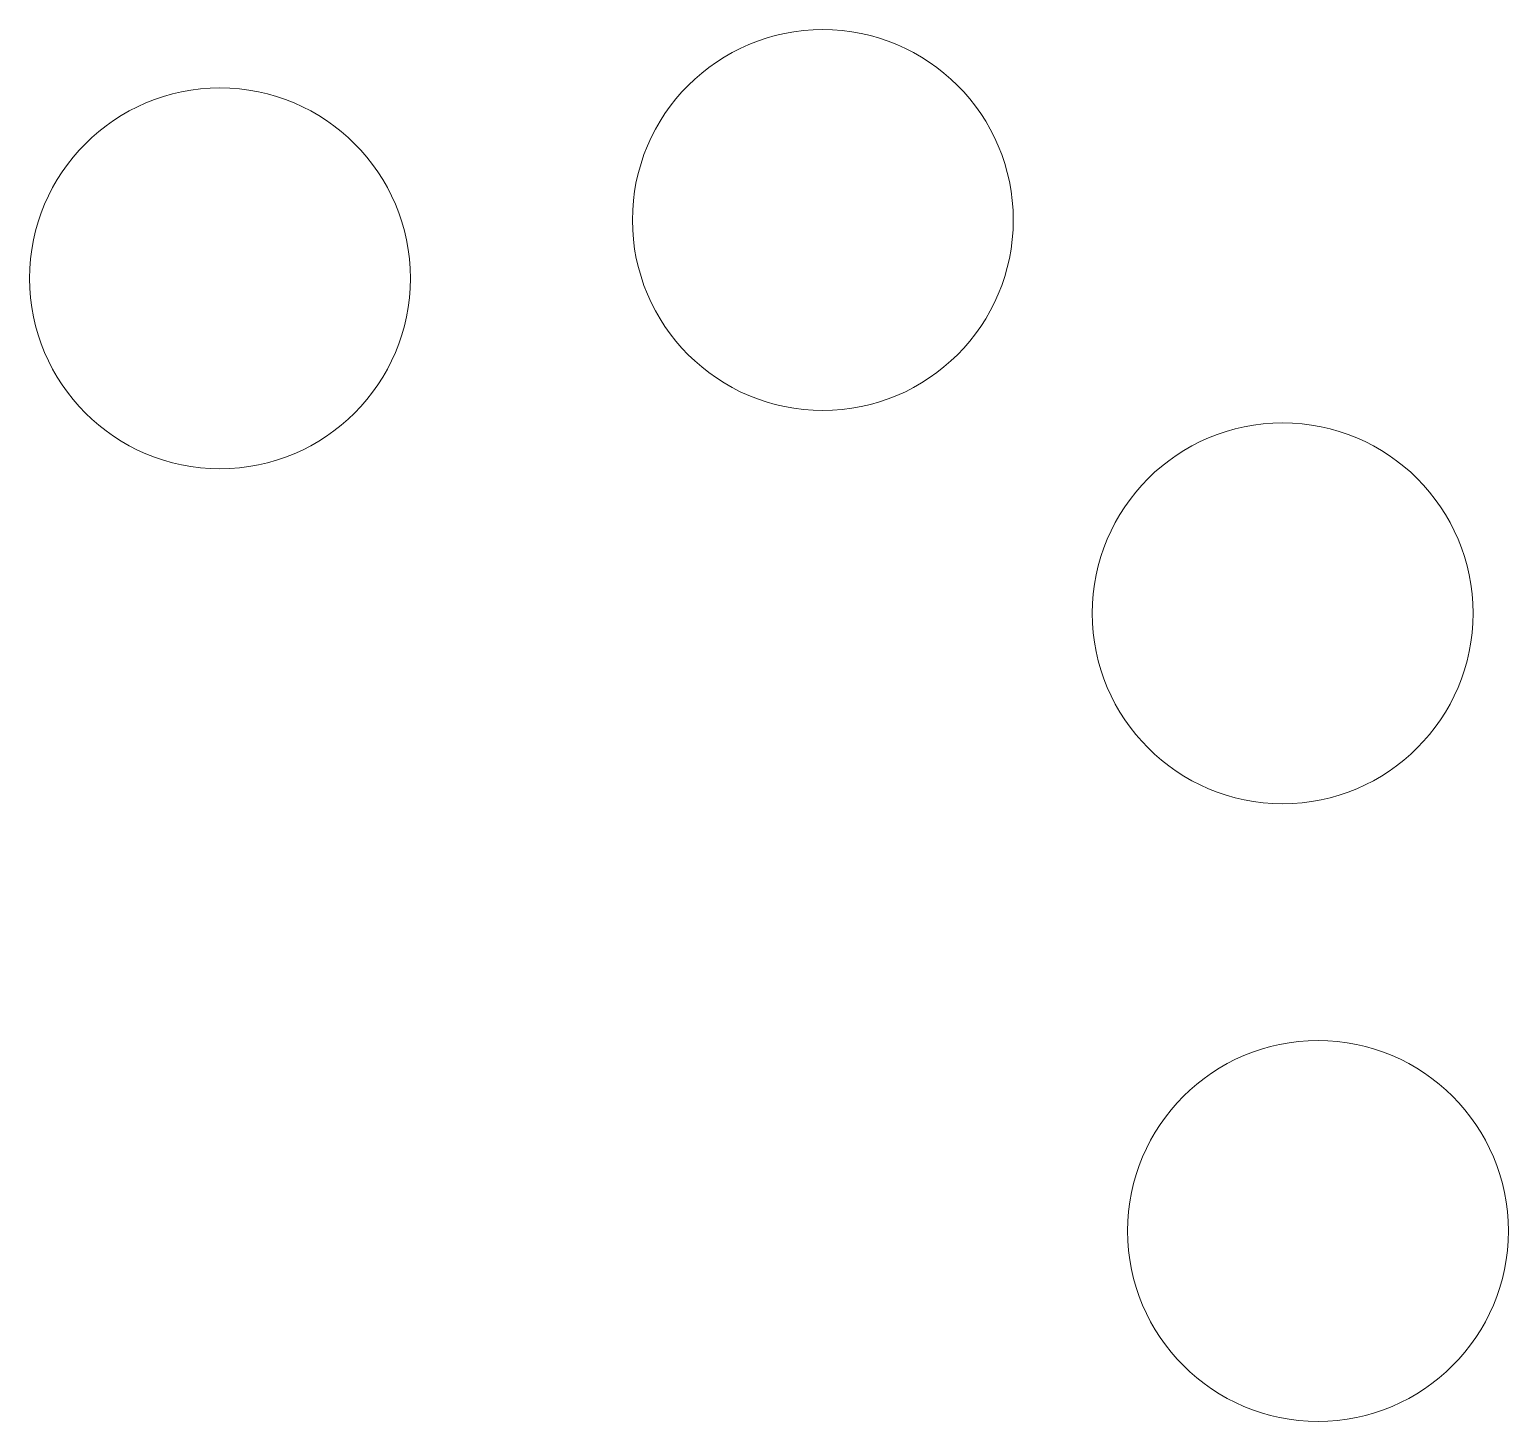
# Model space of a CAD drawing. Header units: millimetres. Extents: x -21.9 to 21.9, y -22 to 22.
# Drawn here: x 2.53 to 21.95, y 3.7 to 21.98 of the extents above; entities that cross this region are included whole.
import ezdxf

# ---------------------------------------------------------------- set-up
doc = ezdxf.new("R2010")
doc.units = ezdxf.units.MM
doc.header["$MEASUREMENT"] = 0
doc.layers.add('Layer 1', color=7, linetype='Continuous')

msp = doc.modelspace()

# ---------------------------------------------------------------- linework, layer by layer
at = {"layer": 'Layer 1', "color": 250, "lineweight": 18}
for points in [[(12.9464, 21.976), (11.5657, 21.976), (10.4464, 20.8567), (10.4464, 19.476), (10.4464, 19.476), (10.4464, 18.0953), (11.5657, 16.976), (12.9464, 16.976), (12.9464, 16.976), (14.3271, 16.976), (15.4464, 18.0953), (15.4464, 19.476), (15.4464, 19.476), (15.4464, 20.8567), (14.3271, 21.976), (12.9464, 21.976)], [(12.9464, 21.976), (11.5657, 21.976), (10.4464, 20.8567), (10.4464, 19.476), (10.4464, 19.476), (10.4464, 18.0953), (11.5657, 16.976), (12.9464, 16.976), (12.9464, 16.976), (14.3271, 16.976), (15.4464, 18.0953), (15.4464, 19.476), (15.4464, 19.476), (15.4464, 20.8567), (14.3271, 21.976), (12.9464, 21.976)], [(12.9464, 21.976), (11.5657, 21.976), (10.4464, 20.8567), (10.4464, 19.476), (10.4464, 19.476), (10.4464, 18.0953), (11.5657, 16.976), (12.9464, 16.976), (12.9464, 16.976), (14.3271, 16.976), (15.4464, 18.0953), (15.4464, 19.476), (15.4464, 19.476), (15.4464, 20.8567), (14.3271, 21.976), (12.9464, 21.976)], [(12.9464, 21.976), (11.5657, 21.976), (10.4464, 20.8567), (10.4464, 19.476), (10.4464, 19.476), (10.4464, 18.0953), (11.5657, 16.976), (12.9464, 16.976), (12.9464, 16.976), (14.3271, 16.976), (15.4464, 18.0953), (15.4464, 19.476), (15.4464, 19.476), (15.4464, 20.8567), (14.3271, 21.976), (12.9464, 21.976)], [(12.9464, 21.976), (11.5657, 21.976), (10.4464, 20.8567), (10.4464, 19.476), (10.4464, 19.476), (10.4464, 18.0953), (11.5657, 16.976), (12.9464, 16.976), (12.9464, 16.976), (14.3271, 16.976), (15.4464, 18.0953), (15.4464, 19.476), (15.4464, 19.476), (15.4464, 20.8567), (14.3271, 21.976), (12.9464, 21.976)], [(12.9464, 21.976), (11.5657, 21.976), (10.4464, 20.8567), (10.4464, 19.476), (10.4464, 19.476), (10.4464, 18.0953), (11.5657, 16.976), (12.9464, 16.976), (12.9464, 16.976), (14.3271, 16.976), (15.4464, 18.0953), (15.4464, 19.476), (15.4464, 19.476), (15.4464, 20.8567), (14.3271, 21.976), (12.9464, 21.976)], [(12.9464, 21.976), (11.5657, 21.976), (10.4464, 20.8567), (10.4464, 19.476), (10.4464, 19.476), (10.4464, 18.0953), (11.5657, 16.976), (12.9464, 16.976), (12.9464, 16.976), (14.3271, 16.976), (15.4464, 18.0953), (15.4464, 19.476), (15.4464, 19.476), (15.4464, 20.8567), (14.3271, 21.976), (12.9464, 21.976)], [(12.9464, 21.976), (11.5657, 21.976), (10.4464, 20.8567), (10.4464, 19.476), (10.4464, 19.476), (10.4464, 18.0953), (11.5657, 16.976), (12.9464, 16.976), (12.9464, 16.976), (14.3271, 16.976), (15.4464, 18.0953), (15.4464, 19.476), (15.4464, 19.476), (15.4464, 20.8567), (14.3271, 21.976), (12.9464, 21.976)], [(12.9464, 21.976), (11.5657, 21.976), (10.4464, 20.8567), (10.4464, 19.476), (10.4464, 19.476), (10.4464, 18.0953), (11.5657, 16.976), (12.9464, 16.976), (12.9464, 16.976), (14.3271, 16.976), (15.4464, 18.0953), (15.4464, 19.476), (15.4464, 19.476), (15.4464, 20.8567), (14.3271, 21.976), (12.9464, 21.976)], [(12.9464, 21.976), (11.5657, 21.976), (10.4464, 20.8567), (10.4464, 19.476), (10.4464, 19.476), (10.4464, 18.0953), (11.5657, 16.976), (12.9464, 16.976), (12.9464, 16.976), (14.3271, 16.976), (15.4464, 18.0953), (15.4464, 19.476), (15.4464, 19.476), (15.4464, 20.8567), (14.3271, 21.976), (12.9464, 21.976)], [(12.9464, 21.976), (11.5657, 21.976), (10.4464, 20.8567), (10.4464, 19.476), (10.4464, 19.476), (10.4464, 18.0953), (11.5657, 16.976), (12.9464, 16.976), (12.9464, 16.976), (14.3271, 16.976), (15.4464, 18.0953), (15.4464, 19.476), (15.4464, 19.476), (15.4464, 20.8567), (14.3271, 21.976), (12.9464, 21.976)], [(12.9464, 21.976), (11.5657, 21.976), (10.4464, 20.8567), (10.4464, 19.476), (10.4464, 19.476), (10.4464, 18.0953), (11.5657, 16.976), (12.9464, 16.976), (12.9464, 16.976), (14.3271, 16.976), (15.4464, 18.0953), (15.4464, 19.476), (15.4464, 19.476), (15.4464, 20.8567), (14.3271, 21.976), (12.9464, 21.976)], [(12.9464, 21.976), (11.5657, 21.976), (10.4464, 20.8567), (10.4464, 19.476), (10.4464, 19.476), (10.4464, 18.0953), (11.5657, 16.976), (12.9464, 16.976), (12.9464, 16.976), (14.3271, 16.976), (15.4464, 18.0953), (15.4464, 19.476), (15.4464, 19.476), (15.4464, 20.8567), (14.3271, 21.976), (12.9464, 21.976)], [(12.9464, 21.976), (11.5657, 21.976), (10.4464, 20.8567), (10.4464, 19.476), (10.4464, 19.476), (10.4464, 18.0953), (11.5657, 16.976), (12.9464, 16.976), (12.9464, 16.976), (14.3271, 16.976), (15.4464, 18.0953), (15.4464, 19.476), (15.4464, 19.476), (15.4464, 20.8567), (14.3271, 21.976), (12.9464, 21.976)], [(12.9464, 21.976), (11.5657, 21.976), (10.4464, 20.8567), (10.4464, 19.476), (10.4464, 19.476), (10.4464, 18.0953), (11.5657, 16.976), (12.9464, 16.976), (12.9464, 16.976), (14.3271, 16.976), (15.4464, 18.0953), (15.4464, 19.476), (15.4464, 19.476), (15.4464, 20.8567), (14.3271, 21.976), (12.9464, 21.976)], [(12.9464, 21.976), (11.5657, 21.976), (10.4464, 20.8567), (10.4464, 19.476), (10.4464, 19.476), (10.4464, 18.0953), (11.5657, 16.976), (12.9464, 16.976), (12.9464, 16.976), (14.3271, 16.976), (15.4464, 18.0953), (15.4464, 19.476), (15.4464, 19.476), (15.4464, 20.8567), (14.3271, 21.976), (12.9464, 21.976)], [(12.9464, 21.976), (11.5657, 21.976), (10.4464, 20.8567), (10.4464, 19.476), (10.4464, 19.476), (10.4464, 18.0953), (11.5657, 16.976), (12.9464, 16.976), (12.9464, 16.976), (14.3271, 16.976), (15.4464, 18.0953), (15.4464, 19.476), (15.4464, 19.476), (15.4464, 20.8567), (14.3271, 21.976), (12.9464, 21.976)], [(12.9464, 21.976), (11.5657, 21.976), (10.4464, 20.8567), (10.4464, 19.476), (10.4464, 19.476), (10.4464, 18.0953), (11.5657, 16.976), (12.9464, 16.976), (12.9464, 16.976), (14.3271, 16.976), (15.4464, 18.0953), (15.4464, 19.476), (15.4464, 19.476), (15.4464, 20.8567), (14.3271, 21.976), (12.9464, 21.976)], [(12.9464, 21.976), (11.5657, 21.976), (10.4464, 20.8567), (10.4464, 19.476), (10.4464, 19.476), (10.4464, 18.0953), (11.5657, 16.976), (12.9464, 16.976), (12.9464, 16.976), (14.3271, 16.976), (15.4464, 18.0953), (15.4464, 19.476), (15.4464, 19.476), (15.4464, 20.8567), (14.3271, 21.976), (12.9464, 21.976)], [(12.9464, 21.976), (11.5657, 21.976), (10.4464, 20.8567), (10.4464, 19.476), (10.4464, 19.476), (10.4464, 18.0953), (11.5657, 16.976), (12.9464, 16.976), (12.9464, 16.976), (14.3271, 16.976), (15.4464, 18.0953), (15.4464, 19.476), (15.4464, 19.476), (15.4464, 20.8567), (14.3271, 21.976), (12.9464, 21.976)], [(12.9464, 21.976), (11.5657, 21.976), (10.4464, 20.8567), (10.4464, 19.476), (10.4464, 19.476), (10.4464, 18.0953), (11.5657, 16.976), (12.9464, 16.976), (12.9464, 16.976), (14.3271, 16.976), (15.4464, 18.0953), (15.4464, 19.476), (15.4464, 19.476), (15.4464, 20.8567), (14.3271, 21.976), (12.9464, 21.976)], [(5.0308, 21.21), (3.6501, 21.21), (2.5308, 20.0907), (2.5308, 18.71), (2.5308, 18.71), (2.5308, 17.3293), (3.6501, 16.21), (5.0308, 16.21), (5.0308, 16.21), (6.4115, 16.21), (7.5308, 17.3293), (7.5308, 18.71), (7.5308, 18.71), (7.5308, 20.0907), (6.4115, 21.21), (5.0308, 21.21)], [(5.0308, 21.21), (3.6501, 21.21), (2.5308, 20.0907), (2.5308, 18.71), (2.5308, 18.71), (2.5308, 17.3293), (3.6501, 16.21), (5.0308, 16.21), (5.0308, 16.21), (6.4115, 16.21), (7.5308, 17.3293), (7.5308, 18.71), (7.5308, 18.71), (7.5308, 20.0907), (6.4115, 21.21), (5.0308, 21.21)], [(5.0308, 21.21), (3.6501, 21.21), (2.5308, 20.0907), (2.5308, 18.71), (2.5308, 18.71), (2.5308, 17.3293), (3.6501, 16.21), (5.0308, 16.21), (5.0308, 16.21), (6.4115, 16.21), (7.5308, 17.3293), (7.5308, 18.71), (7.5308, 18.71), (7.5308, 20.0907), (6.4115, 21.21), (5.0308, 21.21)], [(5.0308, 21.21), (3.6501, 21.21), (2.5308, 20.0907), (2.5308, 18.71), (2.5308, 18.71), (2.5308, 17.3293), (3.6501, 16.21), (5.0308, 16.21), (5.0308, 16.21), (6.4115, 16.21), (7.5308, 17.3293), (7.5308, 18.71), (7.5308, 18.71), (7.5308, 20.0907), (6.4115, 21.21), (5.0308, 21.21)], [(5.0308, 21.21), (3.6501, 21.21), (2.5308, 20.0907), (2.5308, 18.71), (2.5308, 18.71), (2.5308, 17.3293), (3.6501, 16.21), (5.0308, 16.21), (5.0308, 16.21), (6.4115, 16.21), (7.5308, 17.3293), (7.5308, 18.71), (7.5308, 18.71), (7.5308, 20.0907), (6.4115, 21.21), (5.0308, 21.21)], [(5.0308, 21.21), (3.6501, 21.21), (2.5308, 20.0907), (2.5308, 18.71), (2.5308, 18.71), (2.5308, 17.3293), (3.6501, 16.21), (5.0308, 16.21), (5.0308, 16.21), (6.4115, 16.21), (7.5308, 17.3293), (7.5308, 18.71), (7.5308, 18.71), (7.5308, 20.0907), (6.4115, 21.21), (5.0308, 21.21)], [(5.0308, 21.21), (3.6501, 21.21), (2.5308, 20.0907), (2.5308, 18.71), (2.5308, 18.71), (2.5308, 17.3293), (3.6501, 16.21), (5.0308, 16.21), (5.0308, 16.21), (6.4115, 16.21), (7.5308, 17.3293), (7.5308, 18.71), (7.5308, 18.71), (7.5308, 20.0907), (6.4115, 21.21), (5.0308, 21.21)], [(5.0308, 21.21), (3.6501, 21.21), (2.5308, 20.0907), (2.5308, 18.71), (2.5308, 18.71), (2.5308, 17.3293), (3.6501, 16.21), (5.0308, 16.21), (5.0308, 16.21), (6.4115, 16.21), (7.5308, 17.3293), (7.5308, 18.71), (7.5308, 18.71), (7.5308, 20.0907), (6.4115, 21.21), (5.0308, 21.21)], [(5.0308, 21.21), (3.6501, 21.21), (2.5308, 20.0907), (2.5308, 18.71), (2.5308, 18.71), (2.5308, 17.3293), (3.6501, 16.21), (5.0308, 16.21), (5.0308, 16.21), (6.4115, 16.21), (7.5308, 17.3293), (7.5308, 18.71), (7.5308, 18.71), (7.5308, 20.0907), (6.4115, 21.21), (5.0308, 21.21)], [(5.0308, 21.21), (3.6501, 21.21), (2.5308, 20.0907), (2.5308, 18.71), (2.5308, 18.71), (2.5308, 17.3293), (3.6501, 16.21), (5.0308, 16.21), (5.0308, 16.21), (6.4115, 16.21), (7.5308, 17.3293), (7.5308, 18.71), (7.5308, 18.71), (7.5308, 20.0907), (6.4115, 21.21), (5.0308, 21.21)], [(5.0308, 21.21), (3.6501, 21.21), (2.5308, 20.0907), (2.5308, 18.71), (2.5308, 18.71), (2.5308, 17.3293), (3.6501, 16.21), (5.0308, 16.21), (5.0308, 16.21), (6.4115, 16.21), (7.5308, 17.3293), (7.5308, 18.71), (7.5308, 18.71), (7.5308, 20.0907), (6.4115, 21.21), (5.0308, 21.21)], [(5.0308, 21.21), (3.6501, 21.21), (2.5308, 20.0907), (2.5308, 18.71), (2.5308, 18.71), (2.5308, 17.3293), (3.6501, 16.21), (5.0308, 16.21), (5.0308, 16.21), (6.4115, 16.21), (7.5308, 17.3293), (7.5308, 18.71), (7.5308, 18.71), (7.5308, 20.0907), (6.4115, 21.21), (5.0308, 21.21)], [(5.0308, 21.21), (3.6501, 21.21), (2.5308, 20.0907), (2.5308, 18.71), (2.5308, 18.71), (2.5308, 17.3293), (3.6501, 16.21), (5.0308, 16.21), (5.0308, 16.21), (6.4115, 16.21), (7.5308, 17.3293), (7.5308, 18.71), (7.5308, 18.71), (7.5308, 20.0907), (6.4115, 21.21), (5.0308, 21.21)], [(5.0308, 21.21), (3.6501, 21.21), (2.5308, 20.0907), (2.5308, 18.71), (2.5308, 18.71), (2.5308, 17.3293), (3.6501, 16.21), (5.0308, 16.21), (5.0308, 16.21), (6.4115, 16.21), (7.5308, 17.3293), (7.5308, 18.71), (7.5308, 18.71), (7.5308, 20.0907), (6.4115, 21.21), (5.0308, 21.21)], [(5.0308, 21.21), (3.6501, 21.21), (2.5308, 20.0907), (2.5308, 18.71), (2.5308, 18.71), (2.5308, 17.3293), (3.6501, 16.21), (5.0308, 16.21), (5.0308, 16.21), (6.4115, 16.21), (7.5308, 17.3293), (7.5308, 18.71), (7.5308, 18.71), (7.5308, 20.0907), (6.4115, 21.21), (5.0308, 21.21)], [(5.0308, 21.21), (3.6501, 21.21), (2.5308, 20.0907), (2.5308, 18.71), (2.5308, 18.71), (2.5308, 17.3293), (3.6501, 16.21), (5.0308, 16.21), (5.0308, 16.21), (6.4115, 16.21), (7.5308, 17.3293), (7.5308, 18.71), (7.5308, 18.71), (7.5308, 20.0907), (6.4115, 21.21), (5.0308, 21.21)], [(5.0308, 21.21), (3.6501, 21.21), (2.5308, 20.0907), (2.5308, 18.71), (2.5308, 18.71), (2.5308, 17.3293), (3.6501, 16.21), (5.0308, 16.21), (5.0308, 16.21), (6.4115, 16.21), (7.5308, 17.3293), (7.5308, 18.71), (7.5308, 18.71), (7.5308, 20.0907), (6.4115, 21.21), (5.0308, 21.21)], [(5.0308, 21.21), (3.6501, 21.21), (2.5308, 20.0907), (2.5308, 18.71), (2.5308, 18.71), (2.5308, 17.3293), (3.6501, 16.21), (5.0308, 16.21), (5.0308, 16.21), (6.4115, 16.21), (7.5308, 17.3293), (7.5308, 18.71), (7.5308, 18.71), (7.5308, 20.0907), (6.4115, 21.21), (5.0308, 21.21)], [(5.0308, 21.21), (3.6501, 21.21), (2.5308, 20.0907), (2.5308, 18.71), (2.5308, 18.71), (2.5308, 17.3293), (3.6501, 16.21), (5.0308, 16.21), (5.0308, 16.21), (6.4115, 16.21), (7.5308, 17.3293), (7.5308, 18.71), (7.5308, 18.71), (7.5308, 20.0907), (6.4115, 21.21), (5.0308, 21.21)], [(5.0308, 21.21), (3.6501, 21.21), (2.5308, 20.0907), (2.5308, 18.71), (2.5308, 18.71), (2.5308, 17.3293), (3.6501, 16.21), (5.0308, 16.21), (5.0308, 16.21), (6.4115, 16.21), (7.5308, 17.3293), (7.5308, 18.71), (7.5308, 18.71), (7.5308, 20.0907), (6.4115, 21.21), (5.0308, 21.21)], [(5.0308, 21.21), (3.6501, 21.21), (2.5308, 20.0907), (2.5308, 18.71), (2.5308, 18.71), (2.5308, 17.3293), (3.6501, 16.21), (5.0308, 16.21), (5.0308, 16.21), (6.4115, 16.21), (7.5308, 17.3293), (7.5308, 18.71), (7.5308, 18.71), (7.5308, 20.0907), (6.4115, 21.21), (5.0308, 21.21)], [(18.9836, 16.8133), (17.6029, 16.8133), (16.4836, 15.694), (16.4836, 14.3133), (16.4836, 14.3133), (16.4836, 12.9326), (17.6029, 11.8133), (18.9836, 11.8133), (18.9836, 11.8133), (20.3643, 11.8133), (21.4836, 12.9326), (21.4836, 14.3133), (21.4836, 14.3133), (21.4836, 15.694), (20.3643, 16.8133), (18.9836, 16.8133)], [(18.9836, 16.8133), (17.6029, 16.8133), (16.4836, 15.694), (16.4836, 14.3133), (16.4836, 14.3133), (16.4836, 12.9326), (17.6029, 11.8133), (18.9836, 11.8133), (18.9836, 11.8133), (20.3643, 11.8133), (21.4836, 12.9326), (21.4836, 14.3133), (21.4836, 14.3133), (21.4836, 15.694), (20.3643, 16.8133), (18.9836, 16.8133)], [(18.9836, 16.8133), (17.6029, 16.8133), (16.4836, 15.694), (16.4836, 14.3133), (16.4836, 14.3133), (16.4836, 12.9326), (17.6029, 11.8133), (18.9836, 11.8133), (18.9836, 11.8133), (20.3643, 11.8133), (21.4836, 12.9326), (21.4836, 14.3133), (21.4836, 14.3133), (21.4836, 15.694), (20.3643, 16.8133), (18.9836, 16.8133)], [(18.9836, 16.8133), (17.6029, 16.8133), (16.4836, 15.694), (16.4836, 14.3133), (16.4836, 14.3133), (16.4836, 12.9326), (17.6029, 11.8133), (18.9836, 11.8133), (18.9836, 11.8133), (20.3643, 11.8133), (21.4836, 12.9326), (21.4836, 14.3133), (21.4836, 14.3133), (21.4836, 15.694), (20.3643, 16.8133), (18.9836, 16.8133)], [(18.9836, 16.8133), (17.6029, 16.8133), (16.4836, 15.694), (16.4836, 14.3133), (16.4836, 14.3133), (16.4836, 12.9326), (17.6029, 11.8133), (18.9836, 11.8133), (18.9836, 11.8133), (20.3643, 11.8133), (21.4836, 12.9326), (21.4836, 14.3133), (21.4836, 14.3133), (21.4836, 15.694), (20.3643, 16.8133), (18.9836, 16.8133)], [(18.9836, 16.8133), (17.6029, 16.8133), (16.4836, 15.694), (16.4836, 14.3133), (16.4836, 14.3133), (16.4836, 12.9326), (17.6029, 11.8133), (18.9836, 11.8133), (18.9836, 11.8133), (20.3643, 11.8133), (21.4836, 12.9326), (21.4836, 14.3133), (21.4836, 14.3133), (21.4836, 15.694), (20.3643, 16.8133), (18.9836, 16.8133)], [(18.9836, 16.8133), (17.6029, 16.8133), (16.4836, 15.694), (16.4836, 14.3133), (16.4836, 14.3133), (16.4836, 12.9326), (17.6029, 11.8133), (18.9836, 11.8133), (18.9836, 11.8133), (20.3643, 11.8133), (21.4836, 12.9326), (21.4836, 14.3133), (21.4836, 14.3133), (21.4836, 15.694), (20.3643, 16.8133), (18.9836, 16.8133)], [(18.9836, 16.8133), (17.6029, 16.8133), (16.4836, 15.694), (16.4836, 14.3133), (16.4836, 14.3133), (16.4836, 12.9326), (17.6029, 11.8133), (18.9836, 11.8133), (18.9836, 11.8133), (20.3643, 11.8133), (21.4836, 12.9326), (21.4836, 14.3133), (21.4836, 14.3133), (21.4836, 15.694), (20.3643, 16.8133), (18.9836, 16.8133)], [(18.9836, 16.8133), (17.6029, 16.8133), (16.4836, 15.694), (16.4836, 14.3133), (16.4836, 14.3133), (16.4836, 12.9326), (17.6029, 11.8133), (18.9836, 11.8133), (18.9836, 11.8133), (20.3643, 11.8133), (21.4836, 12.9326), (21.4836, 14.3133), (21.4836, 14.3133), (21.4836, 15.694), (20.3643, 16.8133), (18.9836, 16.8133)], [(18.9836, 16.8133), (17.6029, 16.8133), (16.4836, 15.694), (16.4836, 14.3133), (16.4836, 14.3133), (16.4836, 12.9326), (17.6029, 11.8133), (18.9836, 11.8133), (18.9836, 11.8133), (20.3643, 11.8133), (21.4836, 12.9326), (21.4836, 14.3133), (21.4836, 14.3133), (21.4836, 15.694), (20.3643, 16.8133), (18.9836, 16.8133)], [(18.9836, 16.8133), (17.6029, 16.8133), (16.4836, 15.694), (16.4836, 14.3133), (16.4836, 14.3133), (16.4836, 12.9326), (17.6029, 11.8133), (18.9836, 11.8133), (18.9836, 11.8133), (20.3643, 11.8133), (21.4836, 12.9326), (21.4836, 14.3133), (21.4836, 14.3133), (21.4836, 15.694), (20.3643, 16.8133), (18.9836, 16.8133)], [(18.9836, 16.8133), (17.6029, 16.8133), (16.4836, 15.694), (16.4836, 14.3133), (16.4836, 14.3133), (16.4836, 12.9326), (17.6029, 11.8133), (18.9836, 11.8133), (18.9836, 11.8133), (20.3643, 11.8133), (21.4836, 12.9326), (21.4836, 14.3133), (21.4836, 14.3133), (21.4836, 15.694), (20.3643, 16.8133), (18.9836, 16.8133)], [(18.9836, 16.8133), (17.6029, 16.8133), (16.4836, 15.694), (16.4836, 14.3133), (16.4836, 14.3133), (16.4836, 12.9326), (17.6029, 11.8133), (18.9836, 11.8133), (18.9836, 11.8133), (20.3643, 11.8133), (21.4836, 12.9326), (21.4836, 14.3133), (21.4836, 14.3133), (21.4836, 15.694), (20.3643, 16.8133), (18.9836, 16.8133)], [(18.9836, 16.8133), (17.6029, 16.8133), (16.4836, 15.694), (16.4836, 14.3133), (16.4836, 14.3133), (16.4836, 12.9326), (17.6029, 11.8133), (18.9836, 11.8133), (18.9836, 11.8133), (20.3643, 11.8133), (21.4836, 12.9326), (21.4836, 14.3133), (21.4836, 14.3133), (21.4836, 15.694), (20.3643, 16.8133), (18.9836, 16.8133)], [(18.9836, 16.8133), (17.6029, 16.8133), (16.4836, 15.694), (16.4836, 14.3133), (16.4836, 14.3133), (16.4836, 12.9326), (17.6029, 11.8133), (18.9836, 11.8133), (18.9836, 11.8133), (20.3643, 11.8133), (21.4836, 12.9326), (21.4836, 14.3133), (21.4836, 14.3133), (21.4836, 15.694), (20.3643, 16.8133), (18.9836, 16.8133)], [(18.9836, 16.8133), (17.6029, 16.8133), (16.4836, 15.694), (16.4836, 14.3133), (16.4836, 14.3133), (16.4836, 12.9326), (17.6029, 11.8133), (18.9836, 11.8133), (18.9836, 11.8133), (20.3643, 11.8133), (21.4836, 12.9326), (21.4836, 14.3133), (21.4836, 14.3133), (21.4836, 15.694), (20.3643, 16.8133), (18.9836, 16.8133)], [(18.9836, 16.8133), (17.6029, 16.8133), (16.4836, 15.694), (16.4836, 14.3133), (16.4836, 14.3133), (16.4836, 12.9326), (17.6029, 11.8133), (18.9836, 11.8133), (18.9836, 11.8133), (20.3643, 11.8133), (21.4836, 12.9326), (21.4836, 14.3133), (21.4836, 14.3133), (21.4836, 15.694), (20.3643, 16.8133), (18.9836, 16.8133)], [(18.9836, 16.8133), (17.6029, 16.8133), (16.4836, 15.694), (16.4836, 14.3133), (16.4836, 14.3133), (16.4836, 12.9326), (17.6029, 11.8133), (18.9836, 11.8133), (18.9836, 11.8133), (20.3643, 11.8133), (21.4836, 12.9326), (21.4836, 14.3133), (21.4836, 14.3133), (21.4836, 15.694), (20.3643, 16.8133), (18.9836, 16.8133)], [(18.9836, 16.8133), (17.6029, 16.8133), (16.4836, 15.694), (16.4836, 14.3133), (16.4836, 14.3133), (16.4836, 12.9326), (17.6029, 11.8133), (18.9836, 11.8133), (18.9836, 11.8133), (20.3643, 11.8133), (21.4836, 12.9326), (21.4836, 14.3133), (21.4836, 14.3133), (21.4836, 15.694), (20.3643, 16.8133), (18.9836, 16.8133)], [(18.9836, 16.8133), (17.6029, 16.8133), (16.4836, 15.694), (16.4836, 14.3133), (16.4836, 14.3133), (16.4836, 12.9326), (17.6029, 11.8133), (18.9836, 11.8133), (18.9836, 11.8133), (20.3643, 11.8133), (21.4836, 12.9326), (21.4836, 14.3133), (21.4836, 14.3133), (21.4836, 15.694), (20.3643, 16.8133), (18.9836, 16.8133)], [(18.9836, 16.8133), (17.6029, 16.8133), (16.4836, 15.694), (16.4836, 14.3133), (16.4836, 14.3133), (16.4836, 12.9326), (17.6029, 11.8133), (18.9836, 11.8133), (18.9836, 11.8133), (20.3643, 11.8133), (21.4836, 12.9326), (21.4836, 14.3133), (21.4836, 14.3133), (21.4836, 15.694), (20.3643, 16.8133), (18.9836, 16.8133)], [(19.4479, 8.7043), (18.0672, 8.7043), (16.9479, 7.585), (16.9479, 6.2043), (16.9479, 6.2043), (16.9479, 4.8236), (18.0672, 3.7043), (19.4479, 3.7043), (19.4479, 3.7043), (20.8286, 3.7043), (21.9479, 4.8236), (21.9479, 6.2043), (21.9479, 6.2043), (21.9479, 7.585), (20.8286, 8.7043), (19.4479, 8.7043)], [(19.4479, 8.7043), (18.0672, 8.7043), (16.9479, 7.585), (16.9479, 6.2043), (16.9479, 6.2043), (16.9479, 4.8236), (18.0672, 3.7043), (19.4479, 3.7043), (19.4479, 3.7043), (20.8286, 3.7043), (21.9479, 4.8236), (21.9479, 6.2043), (21.9479, 6.2043), (21.9479, 7.585), (20.8286, 8.7043), (19.4479, 8.7043)], [(19.4479, 8.7043), (18.0672, 8.7043), (16.9479, 7.585), (16.9479, 6.2043), (16.9479, 6.2043), (16.9479, 4.8236), (18.0672, 3.7043), (19.4479, 3.7043), (19.4479, 3.7043), (20.8286, 3.7043), (21.9479, 4.8236), (21.9479, 6.2043), (21.9479, 6.2043), (21.9479, 7.585), (20.8286, 8.7043), (19.4479, 8.7043)], [(19.4479, 8.7043), (18.0672, 8.7043), (16.9479, 7.585), (16.9479, 6.2043), (16.9479, 6.2043), (16.9479, 4.8236), (18.0672, 3.7043), (19.4479, 3.7043), (19.4479, 3.7043), (20.8286, 3.7043), (21.9479, 4.8236), (21.9479, 6.2043), (21.9479, 6.2043), (21.9479, 7.585), (20.8286, 8.7043), (19.4479, 8.7043)], [(19.4479, 8.7043), (18.0672, 8.7043), (16.9479, 7.585), (16.9479, 6.2043), (16.9479, 6.2043), (16.9479, 4.8236), (18.0672, 3.7043), (19.4479, 3.7043), (19.4479, 3.7043), (20.8286, 3.7043), (21.9479, 4.8236), (21.9479, 6.2043), (21.9479, 6.2043), (21.9479, 7.585), (20.8286, 8.7043), (19.4479, 8.7043)], [(19.4479, 8.7043), (18.0672, 8.7043), (16.9479, 7.585), (16.9479, 6.2043), (16.9479, 6.2043), (16.9479, 4.8236), (18.0672, 3.7043), (19.4479, 3.7043), (19.4479, 3.7043), (20.8286, 3.7043), (21.9479, 4.8236), (21.9479, 6.2043), (21.9479, 6.2043), (21.9479, 7.585), (20.8286, 8.7043), (19.4479, 8.7043)], [(19.4479, 8.7043), (18.0672, 8.7043), (16.9479, 7.585), (16.9479, 6.2043), (16.9479, 6.2043), (16.9479, 4.8236), (18.0672, 3.7043), (19.4479, 3.7043), (19.4479, 3.7043), (20.8286, 3.7043), (21.9479, 4.8236), (21.9479, 6.2043), (21.9479, 6.2043), (21.9479, 7.585), (20.8286, 8.7043), (19.4479, 8.7043)], [(19.4479, 8.7043), (18.0672, 8.7043), (16.9479, 7.585), (16.9479, 6.2043), (16.9479, 6.2043), (16.9479, 4.8236), (18.0672, 3.7043), (19.4479, 3.7043), (19.4479, 3.7043), (20.8286, 3.7043), (21.9479, 4.8236), (21.9479, 6.2043), (21.9479, 6.2043), (21.9479, 7.585), (20.8286, 8.7043), (19.4479, 8.7043)], [(19.4479, 8.7043), (18.0672, 8.7043), (16.9479, 7.585), (16.9479, 6.2043), (16.9479, 6.2043), (16.9479, 4.8236), (18.0672, 3.7043), (19.4479, 3.7043), (19.4479, 3.7043), (20.8286, 3.7043), (21.9479, 4.8236), (21.9479, 6.2043), (21.9479, 6.2043), (21.9479, 7.585), (20.8286, 8.7043), (19.4479, 8.7043)], [(19.4479, 8.7043), (18.0672, 8.7043), (16.9479, 7.585), (16.9479, 6.2043), (16.9479, 6.2043), (16.9479, 4.8236), (18.0672, 3.7043), (19.4479, 3.7043), (19.4479, 3.7043), (20.8286, 3.7043), (21.9479, 4.8236), (21.9479, 6.2043), (21.9479, 6.2043), (21.9479, 7.585), (20.8286, 8.7043), (19.4479, 8.7043)], [(19.4479, 8.7043), (18.0672, 8.7043), (16.9479, 7.585), (16.9479, 6.2043), (16.9479, 6.2043), (16.9479, 4.8236), (18.0672, 3.7043), (19.4479, 3.7043), (19.4479, 3.7043), (20.8286, 3.7043), (21.9479, 4.8236), (21.9479, 6.2043), (21.9479, 6.2043), (21.9479, 7.585), (20.8286, 8.7043), (19.4479, 8.7043)], [(19.4479, 8.7043), (18.0672, 8.7043), (16.9479, 7.585), (16.9479, 6.2043), (16.9479, 6.2043), (16.9479, 4.8236), (18.0672, 3.7043), (19.4479, 3.7043), (19.4479, 3.7043), (20.8286, 3.7043), (21.9479, 4.8236), (21.9479, 6.2043), (21.9479, 6.2043), (21.9479, 7.585), (20.8286, 8.7043), (19.4479, 8.7043)], [(19.4479, 8.7043), (18.0672, 8.7043), (16.9479, 7.585), (16.9479, 6.2043), (16.9479, 6.2043), (16.9479, 4.8236), (18.0672, 3.7043), (19.4479, 3.7043), (19.4479, 3.7043), (20.8286, 3.7043), (21.9479, 4.8236), (21.9479, 6.2043), (21.9479, 6.2043), (21.9479, 7.585), (20.8286, 8.7043), (19.4479, 8.7043)], [(19.4479, 8.7043), (18.0672, 8.7043), (16.9479, 7.585), (16.9479, 6.2043), (16.9479, 6.2043), (16.9479, 4.8236), (18.0672, 3.7043), (19.4479, 3.7043), (19.4479, 3.7043), (20.8286, 3.7043), (21.9479, 4.8236), (21.9479, 6.2043), (21.9479, 6.2043), (21.9479, 7.585), (20.8286, 8.7043), (19.4479, 8.7043)], [(19.4479, 8.7043), (18.0672, 8.7043), (16.9479, 7.585), (16.9479, 6.2043), (16.9479, 6.2043), (16.9479, 4.8236), (18.0672, 3.7043), (19.4479, 3.7043), (19.4479, 3.7043), (20.8286, 3.7043), (21.9479, 4.8236), (21.9479, 6.2043), (21.9479, 6.2043), (21.9479, 7.585), (20.8286, 8.7043), (19.4479, 8.7043)], [(19.4479, 8.7043), (18.0672, 8.7043), (16.9479, 7.585), (16.9479, 6.2043), (16.9479, 6.2043), (16.9479, 4.8236), (18.0672, 3.7043), (19.4479, 3.7043), (19.4479, 3.7043), (20.8286, 3.7043), (21.9479, 4.8236), (21.9479, 6.2043), (21.9479, 6.2043), (21.9479, 7.585), (20.8286, 8.7043), (19.4479, 8.7043)], [(19.4479, 8.7043), (18.0672, 8.7043), (16.9479, 7.585), (16.9479, 6.2043), (16.9479, 6.2043), (16.9479, 4.8236), (18.0672, 3.7043), (19.4479, 3.7043), (19.4479, 3.7043), (20.8286, 3.7043), (21.9479, 4.8236), (21.9479, 6.2043), (21.9479, 6.2043), (21.9479, 7.585), (20.8286, 8.7043), (19.4479, 8.7043)], [(19.4479, 8.7043), (18.0672, 8.7043), (16.9479, 7.585), (16.9479, 6.2043), (16.9479, 6.2043), (16.9479, 4.8236), (18.0672, 3.7043), (19.4479, 3.7043), (19.4479, 3.7043), (20.8286, 3.7043), (21.9479, 4.8236), (21.9479, 6.2043), (21.9479, 6.2043), (21.9479, 7.585), (20.8286, 8.7043), (19.4479, 8.7043)], [(19.4479, 8.7043), (18.0672, 8.7043), (16.9479, 7.585), (16.9479, 6.2043), (16.9479, 6.2043), (16.9479, 4.8236), (18.0672, 3.7043), (19.4479, 3.7043), (19.4479, 3.7043), (20.8286, 3.7043), (21.9479, 4.8236), (21.9479, 6.2043), (21.9479, 6.2043), (21.9479, 7.585), (20.8286, 8.7043), (19.4479, 8.7043)], [(19.4479, 8.7043), (18.0672, 8.7043), (16.9479, 7.585), (16.9479, 6.2043), (16.9479, 6.2043), (16.9479, 4.8236), (18.0672, 3.7043), (19.4479, 3.7043), (19.4479, 3.7043), (20.8286, 3.7043), (21.9479, 4.8236), (21.9479, 6.2043), (21.9479, 6.2043), (21.9479, 7.585), (20.8286, 8.7043), (19.4479, 8.7043)], [(19.4479, 8.7043), (18.0672, 8.7043), (16.9479, 7.585), (16.9479, 6.2043), (16.9479, 6.2043), (16.9479, 4.8236), (18.0672, 3.7043), (19.4479, 3.7043), (19.4479, 3.7043), (20.8286, 3.7043), (21.9479, 4.8236), (21.9479, 6.2043), (21.9479, 6.2043), (21.9479, 7.585), (20.8286, 8.7043), (19.4479, 8.7043)]]:
    msp.add_open_spline(points, degree=3, knots=[0, 0, 0, 0, 0.2, 0.2, 0.2, 0.2, 0.4, 0.4, 0.4, 0.4, 0.6, 0.6, 0.6, 0.6, 1, 1, 1, 1], dxfattribs=at)
for points in [[(12.9464, 21.976), (12.9464, 21.976), (12.9464, 21.976), (12.9464, 21.976)], [(12.9464, 21.976), (12.9464, 21.976), (12.9464, 21.976), (12.9464, 21.976)], [(5.0308, 21.21), (5.0308, 21.21), (5.0308, 21.21), (5.0308, 21.21)], [(5.0308, 21.21), (5.0308, 21.21), (5.0308, 21.21), (5.0308, 21.21)], [(10.4464, 19.476), (10.4464, 19.476), (10.4464, 19.476), (10.4464, 19.476)], [(15.4464, 19.476), (15.4464, 19.476), (15.4464, 19.476), (15.4464, 19.476)], [(2.5308, 18.71), (2.5308, 18.71), (2.5308, 18.71), (2.5308, 18.71)], [(7.5308, 18.71), (7.5308, 18.71), (7.5308, 18.71), (7.5308, 18.71)], [(12.9464, 16.976), (12.9464, 16.976), (12.9464, 16.976), (12.9464, 16.976)], [(18.9836, 16.8133), (18.9836, 16.8133), (18.9836, 16.8133), (18.9836, 16.8133)], [(18.9836, 16.8133), (18.9836, 16.8133), (18.9836, 16.8133), (18.9836, 16.8133)], [(5.0308, 16.21), (5.0308, 16.21), (5.0308, 16.21), (5.0308, 16.21)], [(16.4836, 14.3133), (16.4836, 14.3133), (16.4836, 14.3133), (16.4836, 14.3133)], [(21.4836, 14.3133), (21.4836, 14.3133), (21.4836, 14.3133), (21.4836, 14.3133)], [(18.9836, 11.8133), (18.9836, 11.8133), (18.9836, 11.8133), (18.9836, 11.8133)], [(19.4479, 8.7043), (19.4479, 8.7043), (19.4479, 8.7043), (19.4479, 8.7043)], [(19.4479, 8.7043), (19.4479, 8.7043), (19.4479, 8.7043), (19.4479, 8.7043)], [(16.9479, 6.2043), (16.9479, 6.2043), (16.9479, 6.2043), (16.9479, 6.2043)], [(21.9479, 6.2043), (21.9479, 6.2043), (21.9479, 6.2043), (21.9479, 6.2043)], [(19.4479, 3.7043), (19.4479, 3.7043), (19.4479, 3.7043), (19.4479, 3.7043)]]:
    msp.add_open_spline(points, degree=3, dxfattribs=at)

doc.saveas('drawing.dxf')
